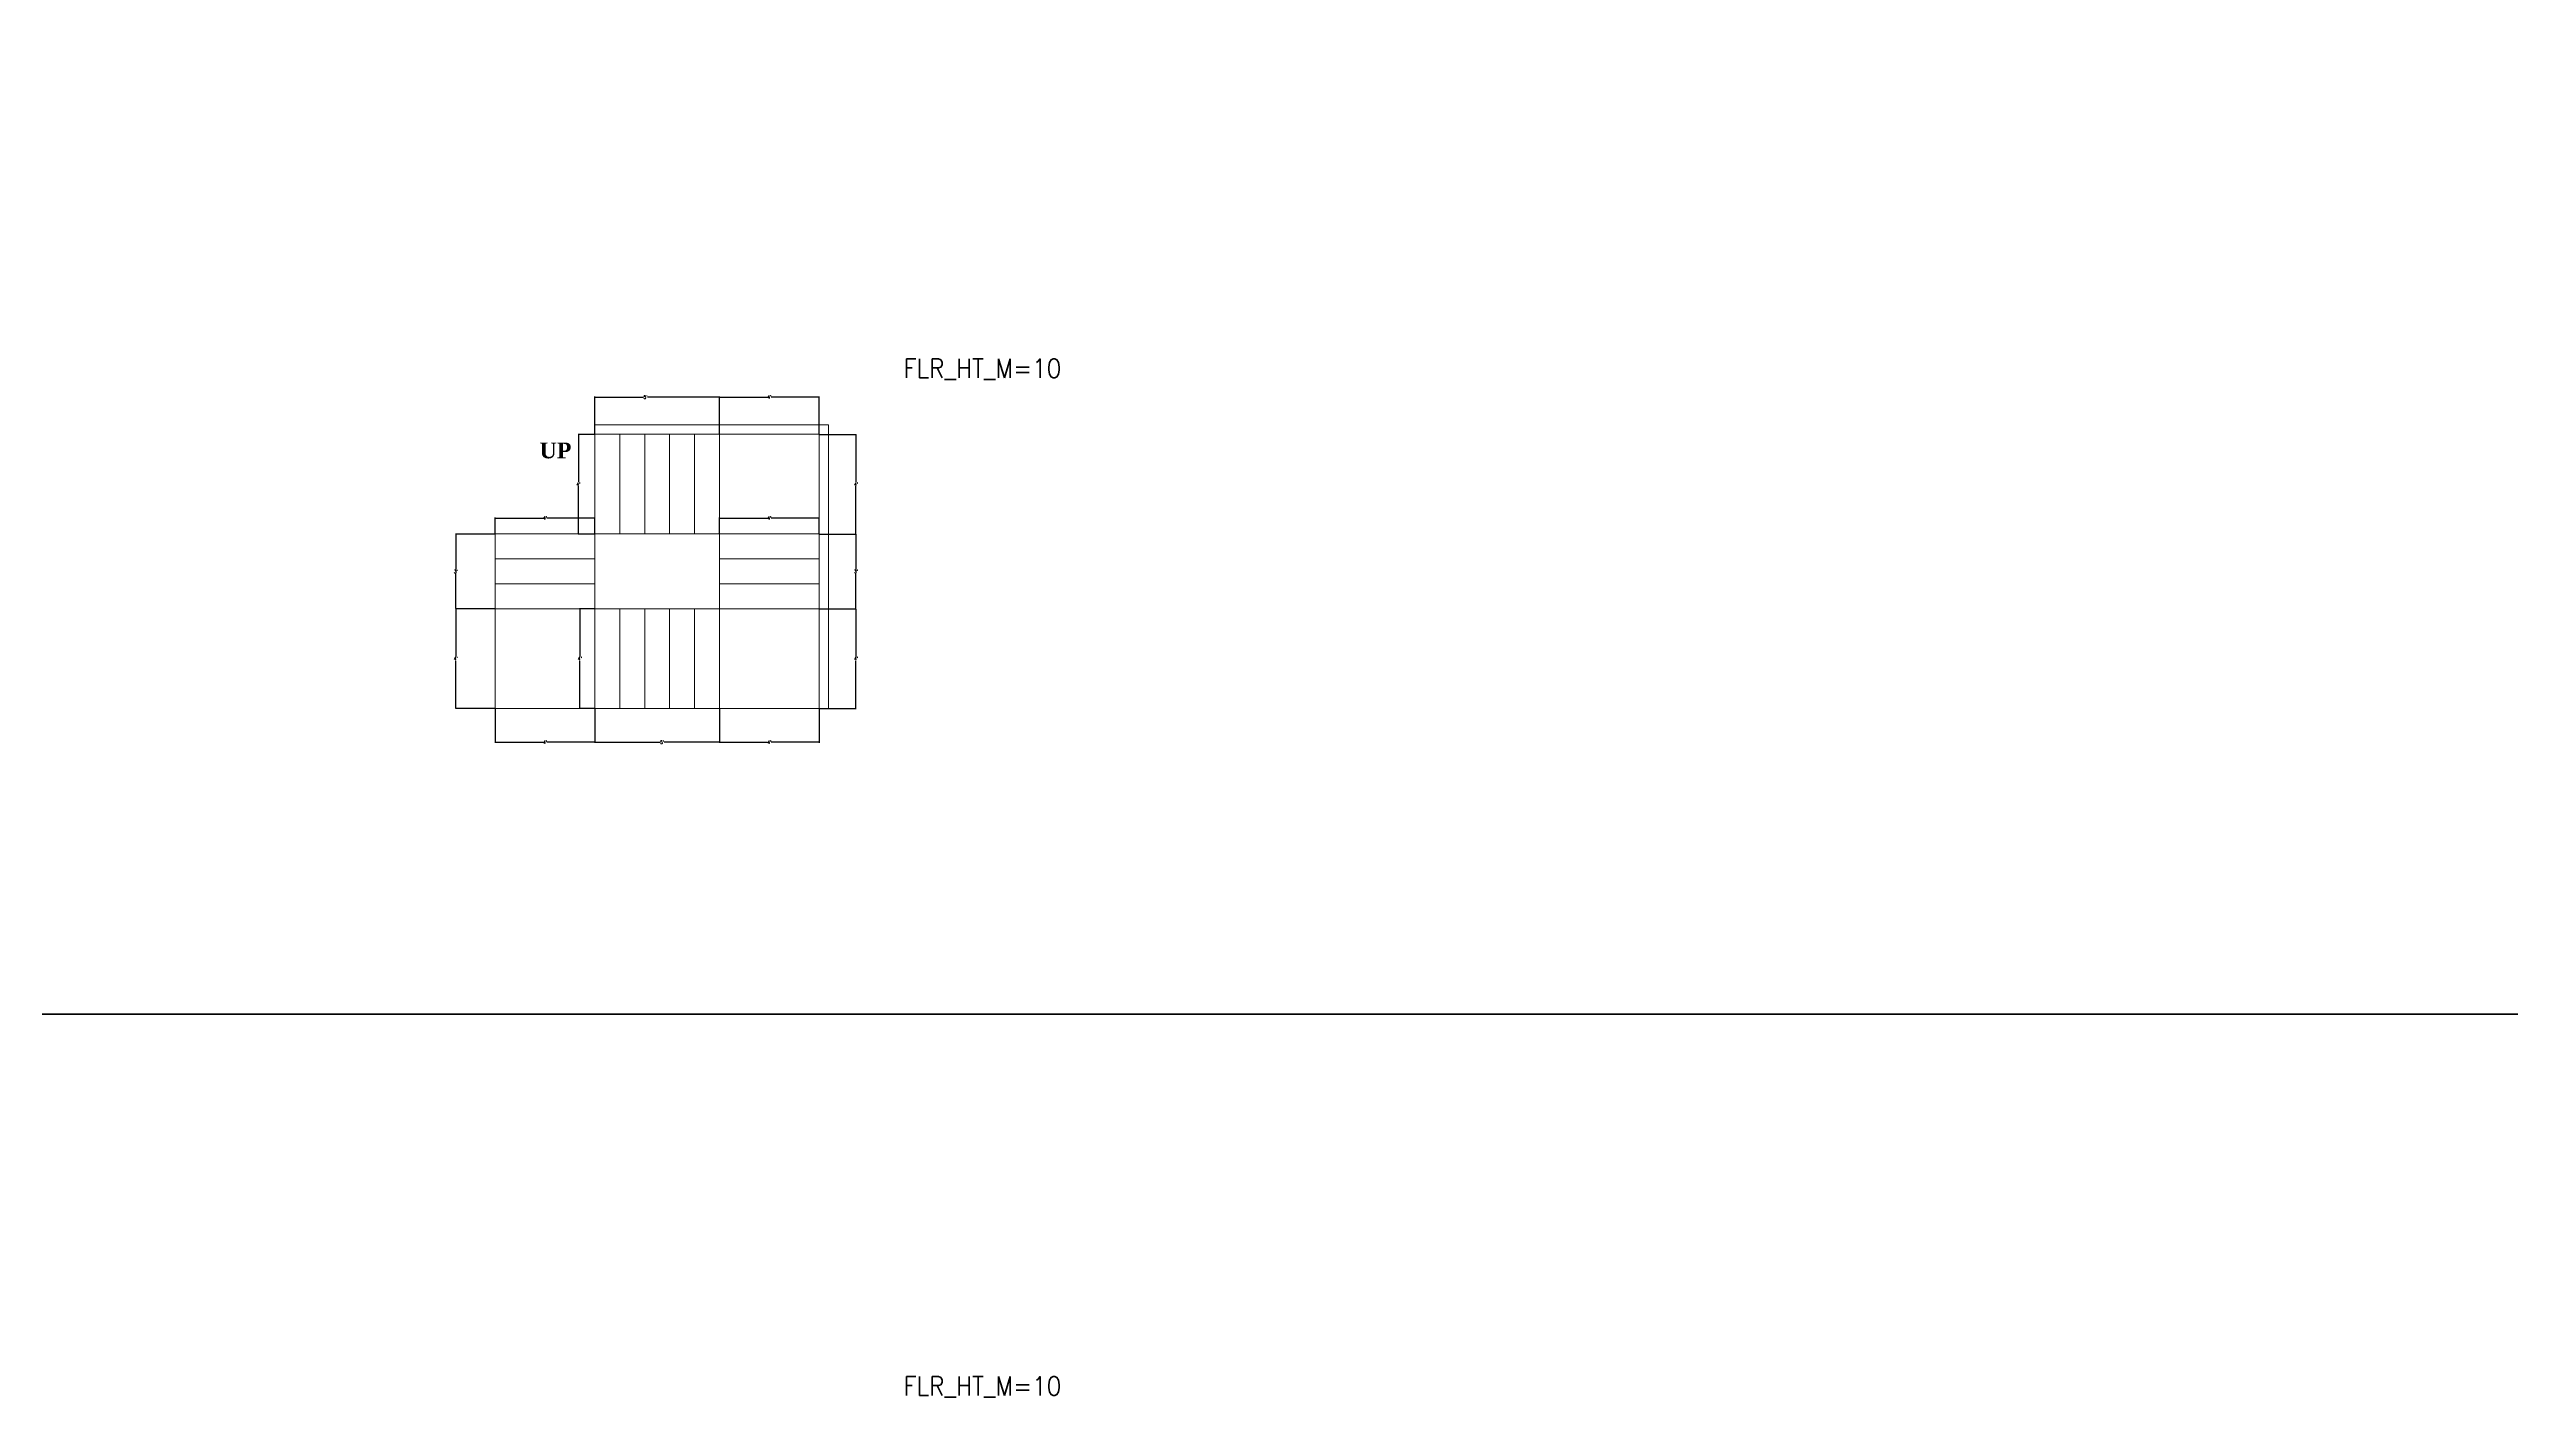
# Model space of a CAD drawing. Header units: feet. Extents: x -2086 to 4549, y -11457 to -6010.
# Drawn here: x -39 to 1146, y -10754 to -10101 of the extents above; entities that cross this region are included whole.
import ezdxf

# ---------------------------------------------------------------- set-up
doc = ezdxf.new("R2010")
doc.units = ezdxf.units.FT
doc.header["$MEASUREMENT"] = 0
for name, color, linetype, lineweight in [('BLK_1_FLR_-1_STAIR_1', 7, 'Continuous', 0), ('BLK_1_FLR_-1_STAIR_2', 7, 'Continuous', 0), ('BLK_1_FLR_-1_STAIR_2_FLIGHT_2', 7, 'Continuous', 0), ('BLK_1_FLR_-1_STAIR_2_FLIGHT_3', 7, 'Continuous', 0), ('BLK_1_FLR_-1_STAIR_2_FLIGHT_4', 7, 'Continuous', 0), ('BLK_1_FLR_-1_STAIR_2_LANDING_1', 7, 'Continuous', 0), ('BLK_1_FLR_-1_STAIR_2_LANDING_2', 7, 'Continuous', 0), ('BLK_1_FLR_-1_STAIR_2_LANDING_3', 7, 'Continuous', 0)]:
    doc.layers.add(name, color=color, linetype=linetype, lineweight=lineweight)
doc.layers.add('BLK_1_FLR_-1_STAIR_2_FLIGHT_1', color=7, linetype='Continuous', lineweight=0, true_color=0xffffff)
doc.styles.add('MtXpl_Georgia', font='Georgia Bold.ttf')
doc.styles.get("Standard").update_dxf_attribs({"font": 'standard'})
doc.dimstyles.get("Standard").update_dxf_attribs({"dimtxt": 1.625, "dimasz": 0.18, "dimexe": 0.18, "dimexo": 0.0625, "dimgap": 0.09, "dimtad": 0, "dimtih": 1, "dimtoh": 1, "dimdec": 1, "dimzin": 0, "dimdsep": 46, "dimlunit": 4, "dimtxsty": 'standard', "dimcen": 0.09, "dimadec": 0, "dimazin": 0, "dimtfac": 1, "dimtdec": 1, "dimtofl": 0, "dimtmove": 0, "dimatfit": 3, "dimfxl": 1, "dimtolj": 1, "dimtzin": 0, "dimarcsym": 0})

# ---------------------------------------------------------------- blocks, each defined once
blk = doc.blocks.new('*D537')
at = {"layer": 'BLK_1_FLR_-1_STAIR_2_FLIGHT_1', "color": 0, "lineweight": -2, "transparency": 16777216}
for p, q in [((223.7, -10286.5), (223.7, -10268.4)), ((223.9, -10268.6), (247.1, -10268.6)), ((283.5, -10268.6), (249, -10268.6)), ((283.7, -10286.5), (283.7, -10268.4))]:
    blk.add_line(p, q, dxfattribs=at)
at = {"layer": 'BLK_1_FLR_-1_STAIR_2_FLIGHT_1', "color": 0, "transparency": 16777216}
for points in [[(223.9, -10268.6), (223.9, -10268.6), (223.7, -10268.6)], [(283.5, -10268.6), (283.5, -10268.6), (283.7, -10268.6)]]:
    blk.add_solid(points, dxfattribs=at)
at = {"layer": 'Defpoints', "color": 0, "transparency": 16777216}
for p in [(283.7, -10268.6), (223.7, -10286.6), (283.7, -10286.6)]:
    blk.add_point(p, dxfattribs=at)
at = {"layer": 'BLK_1_FLR_-1_STAIR_2_FLIGHT_1', "color": 0, "transparency": 16777216, "insert": (248.1, -10268.6), "char_height": 1.62, "attachment_point": 5}
blk.add_mtext("\\A1;5'", dxfattribs=at)
blk = doc.blocks.new('*D538')
at = {"layer": 'BLK_1_FLR_-1_STAIR_2_FLIGHT_1', "color": 0, "lineweight": -2, "transparency": 16777216}
for p, q in [((223.6, -10286.6), (215.7, -10286.6)), ((215.8, -10286.7), (215.8, -10309.5)), ((215.8, -10334.4), (215.8, -10311.6)), ((223.6, -10334.6), (215.7, -10334.6))]:
    blk.add_line(p, q, dxfattribs=at)
at = {"layer": 'BLK_1_FLR_-1_STAIR_2_FLIGHT_1', "color": 0, "transparency": 16777216}
for points in [[(215.8, -10286.7), (215.9, -10286.7), (215.8, -10286.6)], [(215.8, -10334.4), (215.9, -10334.4), (215.8, -10334.6)]]:
    blk.add_solid(points, dxfattribs=at)
at = {"layer": 'Defpoints', "color": 0, "transparency": 16777216}
for p in [(223.7, -10286.6), (215.8, -10334.6), (223.7, -10334.6)]:
    blk.add_point(p, dxfattribs=at)
at = {"layer": 'BLK_1_FLR_-1_STAIR_2_FLIGHT_1', "color": 0, "transparency": 16777216, "insert": (215.8, -10310.6), "char_height": 1.62, "attachment_point": 5}
blk.add_mtext("\\A1;4'", dxfattribs=at)
blk = doc.blocks.new('*D539')
at = {"layer": 'BLK_1_FLR_-1_STAIR_2_FLIGHT_2', "color": 0, "lineweight": -2, "transparency": 16777216}
for p, q in [((331.8, -10334.6), (349.5, -10334.6)), ((349.4, -10334.7), (349.4, -10351.5)), ((349.4, -10370.4), (349.4, -10353.6)), ((331.8, -10370.6), (349.5, -10370.6))]:
    blk.add_line(p, q, dxfattribs=at)
at = {"layer": 'BLK_1_FLR_-1_STAIR_2_FLIGHT_2', "color": 0, "transparency": 16777216}
for points in [[(349.3, -10334.7), (349.4, -10334.7), (349.4, -10334.6)], [(349.3, -10370.4), (349.4, -10370.4), (349.4, -10370.6)]]:
    blk.add_solid(points, dxfattribs=at)
at = {"layer": 'Defpoints', "color": 0, "transparency": 16777216}
for p in [(331.7, -10334.6), (331.7, -10370.6), (349.4, -10370.6)]:
    blk.add_point(p, dxfattribs=at)
at = {"layer": 'BLK_1_FLR_-1_STAIR_2_FLIGHT_2', "color": 0, "transparency": 16777216, "insert": (349.4, -10352.6), "char_height": 1.62, "attachment_point": 5}
blk.add_mtext("\\A1;3'", dxfattribs=at)
blk = doc.blocks.new('*D540')
at = {"layer": 'BLK_1_FLR_-1_STAIR_2_FLIGHT_2', "color": 0, "lineweight": -2, "transparency": 16777216}
for p, q in [((283.7, -10334.5), (283.7, -10326.7)), ((283.9, -10326.9), (306.8, -10326.9)), ((331.5, -10326.9), (308.6, -10326.9)), ((331.7, -10334.5), (331.7, -10326.7))]:
    blk.add_line(p, q, dxfattribs=at)
at = {"layer": 'BLK_1_FLR_-1_STAIR_2_FLIGHT_2', "color": 0, "transparency": 16777216}
for points in [[(283.9, -10326.8), (283.9, -10326.9), (283.7, -10326.9)], [(331.5, -10326.8), (331.5, -10326.9), (331.7, -10326.9)]]:
    blk.add_solid(points, dxfattribs=at)
at = {"layer": 'Defpoints', "color": 0, "transparency": 16777216}
for p in [(331.7, -10326.9), (283.7, -10334.6), (331.7, -10334.6)]:
    blk.add_point(p, dxfattribs=at)
at = {"layer": 'BLK_1_FLR_-1_STAIR_2_FLIGHT_2', "color": 0, "transparency": 16777216, "insert": (307.7, -10326.9), "char_height": 1.62, "attachment_point": 5}
blk.add_mtext("\\A1;4'", dxfattribs=at)
blk = doc.blocks.new('*D541')
at = {"layer": 'BLK_1_FLR_-1_STAIR_2_FLIGHT_3', "color": 0, "lineweight": -2, "transparency": 16777216}
for p, q in [((223.7, -10418.6), (223.7, -10435.1)), ((283.7, -10418.6), (283.7, -10435.1)), ((223.9, -10434.9), (255.1, -10434.9)), ((283.5, -10434.9), (257, -10434.9))]:
    blk.add_line(p, q, dxfattribs=at)
at = {"layer": 'BLK_1_FLR_-1_STAIR_2_FLIGHT_3', "color": 0, "transparency": 16777216}
for points in [[(223.9, -10434.9), (223.9, -10435), (223.7, -10434.9)], [(283.5, -10434.9), (283.5, -10435), (283.7, -10434.9)]]:
    blk.add_solid(points, dxfattribs=at)
at = {"layer": 'Defpoints', "color": 0, "transparency": 16777216}
for p in [(223.7, -10418.6), (283.7, -10418.6), (283.7, -10434.9)]:
    blk.add_point(p, dxfattribs=at)
at = {"layer": 'BLK_1_FLR_-1_STAIR_2_FLIGHT_3', "color": 0, "transparency": 16777216, "insert": (256.1, -10434.9), "char_height": 1.62, "attachment_point": 5}
blk.add_mtext("\\A1;5'", dxfattribs=at)
blk = doc.blocks.new('*D542')
at = {"layer": 'BLK_1_FLR_-1_STAIR_2_FLIGHT_3', "color": 0, "lineweight": -2, "transparency": 16777216}
for p, q in [((223.6, -10370.6), (216.3, -10370.6)), ((216.5, -10370.7), (216.5, -10393.5)), ((216.5, -10418.4), (216.5, -10395.6)), ((223.6, -10418.6), (216.3, -10418.6))]:
    blk.add_line(p, q, dxfattribs=at)
at = {"layer": 'BLK_1_FLR_-1_STAIR_2_FLIGHT_3', "color": 0, "transparency": 16777216}
for points in [[(216.4, -10370.7), (216.5, -10370.7), (216.5, -10370.6)], [(216.4, -10418.4), (216.5, -10418.4), (216.5, -10418.6)]]:
    blk.add_solid(points, dxfattribs=at)
at = {"layer": 'Defpoints', "color": 0, "transparency": 16777216}
for p in [(216.5, -10370.6), (223.7, -10370.6), (223.7, -10418.6)]:
    blk.add_point(p, dxfattribs=at)
at = {"layer": 'BLK_1_FLR_-1_STAIR_2_FLIGHT_3', "color": 0, "transparency": 16777216, "insert": (216.5, -10394.6), "char_height": 1.62, "attachment_point": 5}
blk.add_mtext("\\A1;4'", dxfattribs=at)
blk = doc.blocks.new('*D543')
at = {"layer": 'BLK_1_FLR_-1_STAIR_2_LANDING_1', "color": 0, "lineweight": -2, "transparency": 16777216}
for p, q in [((331.8, -10286.6), (349.5, -10286.6)), ((349.4, -10286.7), (349.4, -10309.5)), ((349.4, -10334.4), (349.4, -10311.6)), ((331.8, -10334.6), (349.5, -10334.6))]:
    blk.add_line(p, q, dxfattribs=at)
at = {"layer": 'BLK_1_FLR_-1_STAIR_2_LANDING_1', "color": 0, "transparency": 16777216}
for points in [[(349.3, -10286.7), (349.4, -10286.7), (349.4, -10286.6)], [(349.3, -10334.4), (349.4, -10334.4), (349.4, -10334.6)]]:
    blk.add_solid(points, dxfattribs=at)
at = {"layer": 'Defpoints', "color": 0, "transparency": 16777216}
for p in [(331.7, -10286.6), (349.4, -10286.6), (331.7, -10334.6)]:
    blk.add_point(p, dxfattribs=at)
at = {"layer": 'BLK_1_FLR_-1_STAIR_2_LANDING_1', "color": 0, "transparency": 16777216, "insert": (349.4, -10310.6), "char_height": 1.62, "attachment_point": 5}
blk.add_mtext("\\A1;4'", dxfattribs=at)
blk = doc.blocks.new('*D544')
at = {"layer": 'BLK_1_FLR_-1_STAIR_2_LANDING_2', "color": 0, "lineweight": -2, "transparency": 16777216}
for p, q in [((331.8, -10370.6), (349.5, -10370.6)), ((349.4, -10370.7), (349.4, -10393.5)), ((349.4, -10418.4), (349.4, -10395.6)), ((331.8, -10418.6), (349.5, -10418.6))]:
    blk.add_line(p, q, dxfattribs=at)
at = {"layer": 'BLK_1_FLR_-1_STAIR_2_LANDING_2', "color": 0, "transparency": 16777216}
for points in [[(349.3, -10370.7), (349.4, -10370.7), (349.4, -10370.6)], [(349.3, -10418.4), (349.4, -10418.4), (349.4, -10418.6)]]:
    blk.add_solid(points, dxfattribs=at)
at = {"layer": 'Defpoints', "color": 0, "transparency": 16777216}
for p in [(331.7, -10370.6), (331.7, -10418.6), (349.4, -10418.6)]:
    blk.add_point(p, dxfattribs=at)
at = {"layer": 'BLK_1_FLR_-1_STAIR_2_LANDING_2', "color": 0, "transparency": 16777216, "insert": (349.4, -10394.6), "char_height": 1.62, "attachment_point": 5}
blk.add_mtext("\\A1;4'", dxfattribs=at)
blk = doc.blocks.new('*D549')
at = {"layer": 'BLK_1_FLR_-1_STAIR_2_LANDING_2', "color": 0, "lineweight": -2, "transparency": 16777216}
for p, q in [((283.7, -10418.6), (283.7, -10435.1)), ((331.7, -10418.6), (331.7, -10435.1)), ((283.9, -10434.9), (306.8, -10434.9)), ((331.5, -10434.9), (308.6, -10434.9))]:
    blk.add_line(p, q, dxfattribs=at)
at = {"layer": 'BLK_1_FLR_-1_STAIR_2_LANDING_2', "color": 0, "transparency": 16777216}
for points in [[(283.9, -10434.9), (283.9, -10435), (283.7, -10434.9)], [(331.5, -10434.9), (331.5, -10435), (331.7, -10434.9)]]:
    blk.add_solid(points, dxfattribs=at)
at = {"layer": 'Defpoints', "color": 0, "transparency": 16777216}
for p in [(283.7, -10418.6), (331.7, -10418.6), (331.7, -10434.9)]:
    blk.add_point(p, dxfattribs=at)
at = {"layer": 'BLK_1_FLR_-1_STAIR_2_LANDING_2', "color": 0, "transparency": 16777216, "insert": (307.7, -10434.9), "char_height": 1.62, "attachment_point": 5}
blk.add_mtext("\\A1;4'", dxfattribs=at)
blk = doc.blocks.new('*D545')
at = {"layer": 'BLK_1_FLR_-1_STAIR_2_LANDING_1', "color": 0, "lineweight": -2, "transparency": 16777216}
for p, q in [((283.7, -10286.5), (283.7, -10268.4)), ((283.9, -10268.6), (306.8, -10268.6)), ((331.5, -10268.6), (308.6, -10268.6)), ((331.7, -10286.5), (331.7, -10268.4))]:
    blk.add_line(p, q, dxfattribs=at)
at = {"layer": 'BLK_1_FLR_-1_STAIR_2_LANDING_1', "color": 0, "transparency": 16777216}
for points in [[(283.9, -10268.6), (283.9, -10268.6), (283.7, -10268.6)], [(331.5, -10268.6), (331.5, -10268.6), (331.7, -10268.6)]]:
    blk.add_solid(points, dxfattribs=at)
at = {"layer": 'Defpoints', "color": 0, "transparency": 16777216}
for p in [(331.7, -10268.6), (283.7, -10286.6), (331.7, -10286.6)]:
    blk.add_point(p, dxfattribs=at)
at = {"layer": 'BLK_1_FLR_-1_STAIR_2_LANDING_1', "color": 0, "transparency": 16777216, "insert": (307.7, -10268.6), "char_height": 1.62, "attachment_point": 5}
blk.add_mtext("\\A1;4'", dxfattribs=at)
blk = doc.blocks.new('*D533')
at = {"layer": 'BLK_1_FLR_-1_STAIR_2_FLIGHT_4', "color": 0, "lineweight": -2, "transparency": 16777216}
for p, q in [((175.6, -10334.6), (156.6, -10334.6)), ((156.8, -10334.7), (156.8, -10351.5)), ((156.8, -10370.4), (156.8, -10353.6)), ((175.6, -10370.6), (156.6, -10370.6))]:
    blk.add_line(p, q, dxfattribs=at)
at = {"layer": 'BLK_1_FLR_-1_STAIR_2_FLIGHT_4', "color": 0, "transparency": 16777216}
for points in [[(156.8, -10334.7), (156.8, -10334.7), (156.8, -10334.6)], [(156.8, -10370.4), (156.8, -10370.4), (156.8, -10370.6)]]:
    blk.add_solid(points, dxfattribs=at)
at = {"layer": 'Defpoints', "color": 0, "transparency": 16777216}
for p in [(175.7, -10334.6), (156.8, -10370.6), (175.7, -10370.6)]:
    blk.add_point(p, dxfattribs=at)
at = {"layer": 'BLK_1_FLR_-1_STAIR_2_FLIGHT_4', "color": 0, "transparency": 16777216, "insert": (156.8, -10352.6), "char_height": 1.62, "attachment_point": 5}
blk.add_mtext("\\A1;3'", dxfattribs=at)
blk = doc.blocks.new('*D534')
at = {"layer": 'BLK_1_FLR_-1_STAIR_2_FLIGHT_4', "color": 0, "lineweight": -2, "transparency": 16777216}
for p, q in [((175.7, -10334.5), (175.7, -10326.7)), ((175.9, -10326.9), (198.8, -10326.9)), ((223.5, -10326.9), (200.6, -10326.9)), ((223.7, -10334.5), (223.7, -10326.7))]:
    blk.add_line(p, q, dxfattribs=at)
at = {"layer": 'BLK_1_FLR_-1_STAIR_2_FLIGHT_4', "color": 0, "transparency": 16777216}
for points in [[(175.9, -10326.8), (175.9, -10326.9), (175.7, -10326.9)], [(223.5, -10326.8), (223.5, -10326.9), (223.7, -10326.9)]]:
    blk.add_solid(points, dxfattribs=at)
at = {"layer": 'Defpoints', "color": 0, "transparency": 16777216}
for p in [(223.7, -10326.9), (175.7, -10334.6), (223.7, -10334.6)]:
    blk.add_point(p, dxfattribs=at)
at = {"layer": 'BLK_1_FLR_-1_STAIR_2_FLIGHT_4', "color": 0, "transparency": 16777216, "insert": (199.7, -10326.9), "char_height": 1.62, "attachment_point": 5}
blk.add_mtext("\\A1;4'", dxfattribs=at)
blk = doc.blocks.new('*D535')
at = {"layer": 'BLK_1_FLR_-1_STAIR_2_LANDING_3', "color": 0, "lineweight": -2, "transparency": 16777216}
for p, q in [((175.6, -10370.6), (156.7, -10370.6)), ((156.8, -10370.7), (156.8, -10393.5)), ((156.8, -10418.4), (156.8, -10395.6)), ((175.6, -10418.6), (156.7, -10418.6))]:
    blk.add_line(p, q, dxfattribs=at)
at = {"layer": 'BLK_1_FLR_-1_STAIR_2_LANDING_3', "color": 0, "transparency": 16777216}
for points in [[(156.8, -10370.7), (156.9, -10370.7), (156.8, -10370.6)], [(156.8, -10418.4), (156.9, -10418.4), (156.8, -10418.6)]]:
    blk.add_solid(points, dxfattribs=at)
at = {"layer": 'Defpoints', "color": 0, "transparency": 16777216}
for p in [(175.7, -10370.6), (156.8, -10418.6), (175.7, -10418.6)]:
    blk.add_point(p, dxfattribs=at)
at = {"layer": 'BLK_1_FLR_-1_STAIR_2_LANDING_3', "color": 0, "transparency": 16777216, "insert": (156.8, -10394.6), "char_height": 1.62, "attachment_point": 5}
blk.add_mtext("\\A1;4'", dxfattribs=at)
blk = doc.blocks.new('*D536')
at = {"layer": 'BLK_1_FLR_-1_STAIR_2_LANDING_3', "color": 0, "lineweight": -2, "transparency": 16777216}
for p, q in [((175.7, -10418.6), (175.7, -10435.1)), ((223.7, -10418.6), (223.7, -10435.1)), ((175.9, -10434.9), (198.8, -10434.9)), ((223.5, -10434.9), (200.6, -10434.9))]:
    blk.add_line(p, q, dxfattribs=at)
at = {"layer": 'BLK_1_FLR_-1_STAIR_2_LANDING_3', "color": 0, "transparency": 16777216}
for points in [[(175.9, -10434.9), (175.9, -10435), (175.7, -10434.9)], [(223.5, -10434.9), (223.5, -10435), (223.7, -10434.9)]]:
    blk.add_solid(points, dxfattribs=at)
at = {"layer": 'Defpoints', "color": 0, "transparency": 16777216}
for p in [(175.7, -10418.6), (223.7, -10418.6), (223.7, -10434.9)]:
    blk.add_point(p, dxfattribs=at)
at = {"layer": 'BLK_1_FLR_-1_STAIR_2_LANDING_3', "color": 0, "transparency": 16777216, "insert": (199.7, -10434.9), "char_height": 1.62, "attachment_point": 5}
blk.add_mtext("\\A1;4'", dxfattribs=at)

msp = doc.modelspace()

# ---------------------------------------------------------------- linework, layer by layer
for points in [[(-1223.89, -9675.01), (4548.57, -9675.01), (4548.57, -10565.82), (-1223.89, -10565.82), (-1223.89, -9675.01)], [(-1223.89, -10565.82), (4548.57, -10565.82), (4548.57, -11456.63), (-1223.89, -11456.63), (-1223.89, -10565.82)]]:
    msp.add_lwpolyline(points, close=True)
at = {"layer": 'BLK_1_FLR_-1_STAIR_2'}
msp.add_lwpolyline([(336.23, -10282.03), (223.71, -10282.03), (223.71, -10418.56), (336.23, -10418.56)], close=True, dxfattribs=at)
at = {"layer": 'BLK_1_FLR_-1_STAIR_2_FLIGHT_1', "color": 3}
for p, q in [((223.71, -10334.56), (223.71, -10286.56)), ((235.71, -10334.56), (235.71, -10286.56)), ((247.71, -10334.56), (247.71, -10286.56)), ((259.71, -10334.56), (259.71, -10286.56)), ((271.71, -10334.56), (271.71, -10286.56)), ((283.71, -10334.56), (283.71, -10286.56))]:
    msp.add_line(p, q, dxfattribs=at)
at = {"layer": 'BLK_1_FLR_-1_STAIR_2_FLIGHT_1'}
msp.add_lwpolyline([(223.71, -10286.56), (223.71, -10334.56), (283.71, -10334.56), (283.71, -10286.56), (223.71, -10286.56)], close=True, dxfattribs=at)
at = {"layer": 'BLK_1_FLR_-1_STAIR_2_FLIGHT_2', "color": 3}
for p, q in [((283.71, -10334.56), (331.71, -10334.56)), ((283.71, -10346.56), (331.71, -10346.56)), ((283.71, -10358.56), (331.71, -10358.56)), ((283.71, -10370.56), (331.71, -10370.56))]:
    msp.add_line(p, q, dxfattribs=at)
at = {"layer": 'BLK_1_FLR_-1_STAIR_2_FLIGHT_2'}
msp.add_lwpolyline([(283.71, -10334.56), (331.71, -10334.56), (331.71, -10370.56), (283.71, -10370.56), (283.71, -10334.56)], close=True, dxfattribs=at)
at = {"layer": 'BLK_1_FLR_-1_STAIR_2_FLIGHT_3', "color": 3}
for p, q in [((223.71, -10418.56), (223.71, -10370.56)), ((235.71, -10370.56), (235.71, -10418.56)), ((247.71, -10370.56), (247.71, -10418.56)), ((259.71, -10370.56), (259.71, -10418.56)), ((271.71, -10370.56), (271.71, -10418.56)), ((283.71, -10370.56), (283.71, -10418.56))]:
    msp.add_line(p, q, dxfattribs=at)
at = {"layer": 'BLK_1_FLR_-1_STAIR_2_FLIGHT_3'}
msp.add_lwpolyline([(223.71, -10370.56), (283.71, -10370.56), (283.71, -10418.56), (223.71, -10418.56), (223.71, -10370.56)], close=True, dxfattribs=at)
at = {"layer": 'BLK_1_FLR_-1_STAIR_2_FLIGHT_4', "color": 3}
for p, q in [((175.71, -10334.56), (223.71, -10334.56)), ((175.71, -10346.56), (223.71, -10346.56)), ((175.71, -10358.56), (223.71, -10358.56)), ((175.71, -10370.56), (223.71, -10370.56))]:
    msp.add_line(p, q, dxfattribs=at)
at = {"layer": 'BLK_1_FLR_-1_STAIR_2_FLIGHT_4'}
msp.add_lwpolyline([(175.71, -10334.56), (223.71, -10334.56), (223.71, -10370.56), (175.71, -10370.56), (175.71, -10334.56)], close=True, dxfattribs=at)
at = {"layer": 'BLK_1_FLR_-1_STAIR_2_LANDING_1'}
msp.add_lwpolyline([(283.71, -10286.56), (331.71, -10286.56), (331.71, -10334.56), (283.71, -10334.56), (283.71, -10286.56)], close=True, dxfattribs=at)
at = {"layer": 'BLK_1_FLR_-1_STAIR_2_LANDING_2'}
msp.add_lwpolyline([(283.71, -10370.56), (331.71, -10370.56), (331.71, -10418.56), (283.71, -10418.56), (283.71, -10370.56)], close=True, dxfattribs=at)
at = {"layer": 'BLK_1_FLR_-1_STAIR_2_LANDING_3'}
msp.add_lwpolyline([(175.71, -10370.56), (223.71, -10370.56), (223.71, -10418.56), (175.71, -10418.56), (175.71, -10370.56)], close=True, dxfattribs=at)

# ---------------------------------------------------------------- texts
at = {"style": 'MtXpl_Georgia'}
msp.add_text('UP', height=7.618, dxfattribs=at).set_placement((197.09, -10298.12))
at = {"layer": 'BLK_1_FLR_-1_STAIR_1', "insert": (372.3, -10740.44), "char_height": 9.0057, "width": 96.0609, "attachment_point": 1}
msp.add_mtext('FLR_HT_M=10', dxfattribs=at)
at = {"layer": 'BLK_1_FLR_-1_STAIR_2', "insert": (372.3, -10250.28), "char_height": 9.0057, "width": 96.0609, "attachment_point": 1}
msp.add_mtext('FLR_HT_M=10', dxfattribs=at)

# ---------------------------------------------------------------- dimensions: what is measured, and where the dimension line sits
at = {"layer": 'BLK_1_FLR_-1_STAIR_2_FLIGHT_1', "color": 1}
dim = msp.add_linear_dim(base=(283.71, -10268.58), p1=(223.71, -10286.56), p2=(283.71, -10286.56), dimstyle='Standard', dxfattribs=at)
dim.commit()
dim.dimension.update_dxf_attribs({"geometry": '*D537', "text_midpoint": (248.08, -10268.58), "dimtype": 160})
at = {"layer": 'BLK_1_FLR_-1_STAIR_2_FLIGHT_1', "color": 2}
dim = msp.add_linear_dim(base=(215.83, -10334.56), p1=(223.71, -10286.56), p2=(223.71, -10334.56), angle=90, dimstyle='Standard', dxfattribs=at)
dim.commit()
dim.dimension.update_dxf_attribs({"geometry": '*D538', "text_midpoint": (215.83, -10310.56), "dimtype": 160})
at = {"layer": 'BLK_1_FLR_-1_STAIR_2_FLIGHT_2', "color": 2}
dim = msp.add_linear_dim(base=(331.71, -10326.87), p1=(283.71, -10334.56), p2=(331.71, -10334.56), dimstyle='Standard', dxfattribs=at)
dim.commit()
dim.dimension.update_dxf_attribs({"geometry": '*D540', "text_midpoint": (307.71, -10326.87)})
at = {"layer": 'BLK_1_FLR_-1_STAIR_2_FLIGHT_2', "color": 1}
dim = msp.add_linear_dim(base=(349.37, -10370.56), p1=(331.71, -10334.56), p2=(331.71, -10370.56), angle=90, dimstyle='Standard', dxfattribs=at)
dim.commit()
dim.dimension.update_dxf_attribs({"geometry": '*D539', "text_midpoint": (349.37, -10352.56)})
at = {"layer": 'BLK_1_FLR_-1_STAIR_2_FLIGHT_3', "color": 2}
dim = msp.add_linear_dim(base=(216.48, -10370.56), p1=(223.71, -10418.56), p2=(223.71, -10370.56), angle=90, dimstyle='Standard', dxfattribs=at)
dim.commit()
dim.dimension.update_dxf_attribs({"geometry": '*D542', "text_midpoint": (216.48, -10394.56), "dimtype": 160})
at = {"layer": 'BLK_1_FLR_-1_STAIR_2_FLIGHT_3', "color": 1}
dim = msp.add_linear_dim(base=(283.71, -10434.93), p1=(223.71, -10418.56), p2=(283.71, -10418.56), dimstyle='Standard', dxfattribs=at)
dim.commit()
dim.dimension.update_dxf_attribs({"geometry": '*D541', "text_midpoint": (256.05, -10434.93), "dimtype": 160})
at = {"layer": 'BLK_1_FLR_-1_STAIR_2_FLIGHT_4', "color": 2}
dim = msp.add_linear_dim(base=(223.71, -10326.87), p1=(175.71, -10334.56), p2=(223.71, -10334.56), dimstyle='Standard', dxfattribs=at)
dim.commit()
dim.dimension.update_dxf_attribs({"geometry": '*D534', "text_midpoint": (199.71, -10326.87)})
at = {"layer": 'BLK_1_FLR_-1_STAIR_2_FLIGHT_4', "color": 1}
dim = msp.add_linear_dim(base=(156.82, -10370.56), p1=(175.71, -10334.56), p2=(175.71, -10370.56), angle=90, dimstyle='Standard', dxfattribs=at)
dim.commit()
dim.dimension.update_dxf_attribs({"geometry": '*D533', "text_midpoint": (156.82, -10352.56)})
at = {"layer": 'BLK_1_FLR_-1_STAIR_2_LANDING_1', "color": 1}
dim = msp.add_linear_dim(base=(331.71, -10268.58), p1=(283.71, -10286.56), p2=(331.71, -10286.56), dimstyle='Standard', dxfattribs=at)
dim.commit()
dim.dimension.update_dxf_attribs({"geometry": '*D545', "text_midpoint": (307.71, -10268.58)})
at = {"layer": 'BLK_1_FLR_-1_STAIR_2_LANDING_1', "color": 2}
dim = msp.add_linear_dim(base=(349.37, -10286.56), p1=(331.71, -10334.56), p2=(331.71, -10286.56), angle=90, dimstyle='Standard', dxfattribs=at)
dim.commit()
dim.dimension.update_dxf_attribs({"geometry": '*D543', "text_midpoint": (349.37, -10310.56)})
at = {"layer": 'BLK_1_FLR_-1_STAIR_2_LANDING_2', "color": 2}
dim = msp.add_linear_dim(base=(349.37, -10418.56), p1=(331.71, -10370.56), p2=(331.71, -10418.56), angle=90, dimstyle='Standard', dxfattribs=at)
dim.commit()
dim.dimension.update_dxf_attribs({"geometry": '*D544', "text_midpoint": (349.37, -10394.56)})
at = {"layer": 'BLK_1_FLR_-1_STAIR_2_LANDING_2', "color": 1}
dim = msp.add_linear_dim(base=(331.71, -10434.93), p1=(283.71, -10418.56), p2=(331.71, -10418.56), dimstyle='Standard', dxfattribs=at)
dim.commit()
dim.dimension.update_dxf_attribs({"geometry": '*D549', "text_midpoint": (307.71, -10434.93)})
at = {"layer": 'BLK_1_FLR_-1_STAIR_2_LANDING_3', "color": 2}
dim = msp.add_linear_dim(base=(156.85, -10418.56), p1=(175.71, -10370.56), p2=(175.71, -10418.56), angle=90, dimstyle='Standard', dxfattribs=at)
dim.commit()
dim.dimension.update_dxf_attribs({"geometry": '*D535', "text_midpoint": (156.85, -10394.56)})
at = {"layer": 'BLK_1_FLR_-1_STAIR_2_LANDING_3', "color": 1}
dim = msp.add_linear_dim(base=(223.71, -10434.93), p1=(175.71, -10418.56), p2=(223.71, -10418.56), dimstyle='Standard', dxfattribs=at)
dim.commit()
dim.dimension.update_dxf_attribs({"geometry": '*D536', "text_midpoint": (199.71, -10434.93)})

doc.saveas('drawing.dxf')
